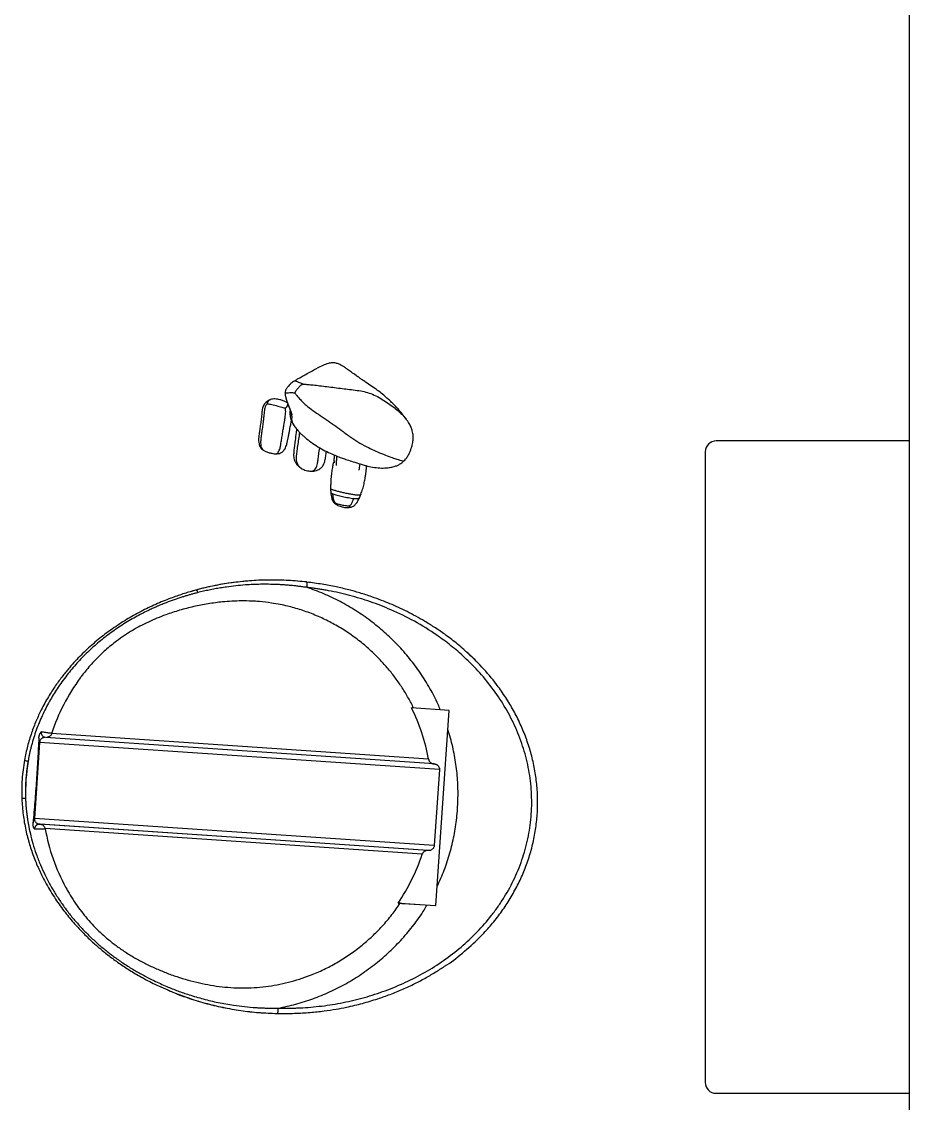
# Model space of a CAD drawing. Header units: inches. Extents: x -978 to -2, y 48 to 749.
# Drawn here: x -261.01 to -240.61, y 549.59 to 574.46 of the extents above; entities that cross this region are included whole.
import ezdxf

# ---------------------------------------------------------------- set-up
doc = ezdxf.new("R2010")
doc.units = ezdxf.units.IN
doc.header["$MEASUREMENT"] = 0

msp = doc.modelspace()

# ---------------------------------------------------------------- linework, layer by layer
at = {"color": 7, "linetype": 'Continuous', "lineweight": 25}
for p, q in [((-240.612, 579.524), (-240.619, 531.524)), ((-254.835, 566.13), (-254.845, 566.121)), ((-240.614, 564.821), (-245.052, 564.821)), ((-245.302, 564.571), (-245.304, 550.071)), ((-254.46, 561.572), (-254.464, 561.577)), ((-256.984, 561.396), (-257.138, 561.351)), ((-256.985, 561.396), (-257.016, 561.387)), ((-257.016, 561.388), (-257.016, 561.388)), ((-256.948, 561.405), (-256.985, 561.396)), ((-256.984, 561.396), (-256.985, 561.396)), ((-256.902, 561.417), (-256.961, 561.402)), ((-259.665, 559.372), (-259.681, 559.35)), ((-251.191, 558.626), (-252.055, 558.685)), ((-251.497, 554.136), (-251.191, 558.626)), ((-260.326, 558.092), (-260.326, 558.092)), ((-260.599, 557.889), (-260.718, 556.143)), ((-251.531, 557.396), (-260.466, 558.005)), ((-251.413, 557.263), (-251.532, 555.517)), ((-251.667, 555.401), (-260.602, 556.01)), ((-251.68, 555.402), (-260.588, 556.009)), ((-260.476, 555.904), (-260.475, 555.904)), ((-260.005, 554.567), (-260.001, 554.56)), ((-252.312, 554.192), (-252.361, 554.195)), ((-252.361, 554.195), (-251.497, 554.136)), ((-252.201, 554.184), (-251.511, 554.137)), ((-251.497, 554.136), (-251.511, 554.137)), ((-257.651, 552.194), (-257.594, 552.171)), ((-257.481, 552.125), (-257.442, 552.11)), ((-255.525, 551.676), (-255.47, 551.672)), ((-255.417, 551.668), (-255.135, 551.658)), ((-255.268, 551.663), (-255.14, 551.656)), ((-245.054, 549.821), (-240.616, 549.821))]:
    msp.add_line(p, q, dxfattribs=at)
at = {"color": 8, "linetype": 'Continuous', "lineweight": 25}
for p, q in [((-251.66, 557.5), (-260.325, 558.09)), ((-251.413, 557.263), (-260.599, 557.889)), ((-251.532, 555.517), (-260.718, 556.143)), ((-251.809, 555.316), (-260.474, 555.906))]:
    msp.add_line(p, q, dxfattribs=at)
at = {"color": 8, "linetype": 'Continuous', "lineweight": 25, "flags": 128}
for points in [[(-260.596, 556.009), (-260.602, 556.01), (-260.602, 556.01)], [(-260.588, 556.009), (-260.588, 556.009), (-260.582, 556.008)]]:
    msp.add_lwpolyline(points, dxfattribs=at)
at = {"color": 7, "linetype": 'Continuous', "lineweight": 25}
for centre, radius, start, end in [((-245.052, 564.571), 0.25, 89.9916, 179.9916), ((-256.044, 556.701), 4.5, 143.5893, 162.022), ((-256.034, 556.701), 4.446, 10.3532, 26.5048), ((-260.601, 555.93), 0.0793, 83.814, 86.0255), ((-256.044, 556.701), 4.5, 190.1781, 208.4269), ((-256.034, 556.701), 4.446, 325.6951, 341.8469), ((-245.054, 550.071), 0.25, 179.9916, 269.9916)]:
    msp.add_arc(centre, radius, start, end, dxfattribs=at)
for points, knots in [([(-252.174, 565.324), (-252.204, 565.363), (-252.257, 565.433), (-252.34, 565.53), (-252.411, 565.607), (-252.476, 565.675), (-252.544, 565.741), (-252.624, 565.814), (-252.72, 565.896), (-252.84, 565.988), (-252.972, 566.08), (-253.09, 566.159), (-253.181, 566.222), (-253.254, 566.273), (-253.336, 566.331), (-253.428, 566.397), (-253.513, 566.459), (-253.585, 566.509), (-253.649, 566.549), (-253.718, 566.585), (-253.793, 566.612), (-253.879, 566.619), (-253.979, 566.601), (-254.098, 566.557), (-254.18, 566.515), (-254.225, 566.492)], [0, 0, 0, 0, 0.066994, 0.121105, 0.162296, 0.199141, 0.238332, 0.277724, 0.330042, 0.384837, 0.448723, 0.510327, 0.544333, 0.573829, 0.612631, 0.66171, 0.705434, 0.736094, 0.762141, 0.790855, 0.824328, 0.855356, 0.89379, 0.942138, 1, 1, 1, 1]), ([(-254.742, 566.198), (-254.738, 566.201), (-254.729, 566.209), (-254.702, 566.226), (-254.654, 566.255), (-254.576, 566.298), (-254.477, 566.353), (-254.362, 566.417), (-254.276, 566.466), (-254.23, 566.489), (-254.226, 566.492)], [0, 0, 0, 0, 0.03372, 0.0831, 0.208714, 0.365003, 0.550434, 0.760904, 0.978748, 1, 1, 1, 1]), ([(-254.846, 566.12), (-254.858, 566.108), (-254.874, 566.091), (-254.898, 566.063), (-254.914, 566.043), (-254.928, 566.023), (-254.946, 565.993), (-254.952, 565.968), (-254.956, 565.95)], [0, 0, 0, 0, 0.29234, 0.405523, 0.50972, 0.617012, 0.734709, 1, 1, 1, 1]), ([(-254.742, 566.198), (-254.771, 566.181), (-254.809, 566.159), (-254.839, 566.126), (-254.846, 566.118)], [0, 0, 0, 0, 0.763212, 1, 1, 1, 1]), ([(-254.546, 566.127), (-254.549, 566.128), (-254.556, 566.131), (-254.574, 566.138), (-254.604, 566.15), (-254.636, 566.164), (-254.692, 566.185), (-254.723, 566.195), (-254.736, 566.198), (-254.74, 566.198), (-254.742, 566.198)], [0, 0, 0, 0, 0.25, 0.5, 1, 2, 3, 3.5, 3.75, 4, 4, 4, 4]), ([(-254.733, 565.922), (-254.732, 565.925), (-254.729, 565.935), (-254.719, 565.958), (-254.692, 566.002), (-254.641, 566.052), (-254.607, 566.095), (-254.575, 566.115), (-254.557, 566.123), (-254.549, 566.126), (-254.546, 566.127)], [0, 0, 0, 0, 0.25, 0.5, 1, 2, 3, 3.5, 3.75, 4, 4, 4, 4]), ([(-254.956, 565.951), (-254.956, 565.95), (-254.959, 565.94), (-254.958, 565.93), (-254.958, 565.921)], [0, 0, 0, 0, 0.093146, 1, 1, 1, 1]), ([(-254.958, 565.921), (-254.958, 565.921), (-254.956, 565.922), (-254.951, 565.924), (-254.932, 565.927), (-254.885, 565.929), (-254.824, 565.934), (-254.775, 565.929), (-254.748, 565.925), (-254.736, 565.923), (-254.733, 565.922)], [0, 0, 0, 0, 0.25, 0.5, 1, 2, 3, 3.5, 3.75, 4, 4, 4, 4]), ([(-254.958, 565.921), (-254.958, 565.912), (-254.958, 565.894), (-254.954, 565.865), (-254.948, 565.836), (-254.939, 565.796), (-254.929, 565.766), (-254.922, 565.745)], [0, 0, 0, 0, 0.1580522, 0.3308011, 0.4929784, 0.6555508, 1, 1, 1, 1]), ([(-254.95, 565.845), (-254.94, 565.807), (-254.92, 565.732), (-254.879, 565.628), (-254.843, 565.54), (-254.817, 565.474), (-254.805, 565.436), (-254.803, 565.418), (-254.805, 565.421), (-254.805, 565.421)], [0, 0, 0, 0, 0.218843, 0.429821, 0.605305, 0.742511, 0.858846, 0.969163, 1, 1, 1, 1]), ([(-255.294, 565.77), (-255.312, 565.762), (-255.347, 565.746), (-255.389, 565.715), (-255.419, 565.686), (-255.444, 565.654), (-255.464, 565.616), (-255.48, 565.568), (-255.49, 565.503), (-255.497, 565.412), (-255.51, 565.3), (-255.528, 565.174), (-255.545, 565.056), (-255.559, 564.957), (-255.567, 564.882), (-255.568, 564.818), (-255.557, 564.749), (-255.535, 564.686), (-255.499, 564.634), (-255.471, 564.614), (-255.457, 564.603)], [0, 0, 0, 0, 0.04453, 0.083399, 0.11486, 0.139022, 0.172103, 0.213862, 0.263915, 0.333618, 0.435742, 0.535395, 0.634396, 0.715138, 0.770981, 0.813687, 0.861999, 0.924826, 0.960941, 1, 1, 1, 1]), ([(-255.368, 565.674), (-255.373, 565.669), (-255.385, 565.658), (-255.408, 565.627), (-255.425, 565.578), (-255.436, 565.516), (-255.443, 565.45), (-255.451, 565.373), (-255.461, 565.275), (-255.477, 565.158), (-255.494, 565.037), (-255.508, 564.935), (-255.517, 564.861), (-255.521, 564.812), (-255.521, 564.769), (-255.518, 564.723), (-255.509, 564.67), (-255.488, 564.629), (-255.468, 564.609), (-255.459, 564.604), (-255.458, 564.604)], [0, 0, 0, 0, 0.016725, 0.040272, 0.09669, 0.14986, 0.205147, 0.271061, 0.357378, 0.466955, 0.582663, 0.683796, 0.741841, 0.78491, 0.819327, 0.868144, 0.920993, 0.972786, 0.998299, 1, 1, 1, 1]), ([(-255.368, 565.674), (-255.366, 565.674), (-255.358, 565.673), (-255.334, 565.67), (-255.277, 565.66), (-255.162, 565.631), (-255.05, 565.604), (-254.991, 565.585), (-254.966, 565.576), (-254.957, 565.572), (-254.955, 565.571)], [0, 0, 0, 0, 0.25, 0.5, 1, 2, 3, 3.5, 3.75, 4, 4, 4, 4]), ([(-254.891, 565.679), (-254.904, 565.689), (-254.936, 565.716), (-255.001, 565.746), (-255.088, 565.772), (-255.172, 565.786), (-255.245, 565.784), (-255.278, 565.775), (-255.294, 565.77)], [0, 0, 0, 0, 0.111344, 0.291955, 0.488014, 0.750191, 0.875839, 1, 1, 1, 1]), ([(-254.915, 565.724), (-254.914, 565.721), (-254.896, 565.663), (-254.857, 565.575), (-254.818, 565.464), (-254.804, 565.382), (-254.81, 565.316), (-254.804, 565.259), (-254.783, 565.221), (-254.772, 565.203)], [0, 0, 0, 0, 0.015384, 0.272137, 0.417844, 0.563954, 0.709572, 0.855498, 1, 1, 1, 1]), ([(-254.845, 565.538), (-254.845, 565.538), (-254.848, 565.517), (-254.849, 565.474), (-254.847, 565.41), (-254.834, 565.343), (-254.813, 565.281), (-254.791, 565.232), (-254.774, 565.207), (-254.772, 565.203)], [0, 0, 0, 0, 0.00045, 0.192967, 0.434035, 0.581837, 0.755816, 0.96635, 1, 1, 1, 1]), ([(-252.226, 564.361), (-252.205, 564.385), (-252.163, 564.431), (-252.105, 564.528), (-252.063, 564.627), (-252.037, 564.72), (-252.025, 564.783), (-252.016, 564.846), (-252.014, 564.9), (-252.016, 564.952), (-252.022, 564.999), (-252.036, 565.059), (-252.063, 565.134), (-252.108, 565.226), (-252.152, 565.29), (-252.176, 565.326)], [0, 0, 0, 0, 0.088297, 0.170728, 0.310419, 0.381554, 0.437475, 0.487899, 0.555535, 0.587282, 0.630869, 0.692184, 0.772977, 0.875004, 1, 1, 1, 1]), ([(-255.177, 564.523), (-255.155, 564.524), (-255.115, 564.524), (-255.064, 564.54), (-255.025, 564.562), (-254.99, 564.595), (-254.961, 564.638), (-254.929, 564.704), (-254.905, 564.798), (-254.885, 564.902), (-254.867, 564.998), (-254.853, 565.073), (-254.838, 565.153), (-254.824, 565.224), (-254.816, 565.271), (-254.813, 565.286)], [0, 0, 0, 0, 0.067074, 0.122955, 0.168249, 0.205838, 0.272231, 0.327454, 0.43805, 0.589226, 0.676728, 0.761911, 0.842416, 0.949234, 1, 1, 1, 1]), ([(-254.779, 565.216), (-254.76, 565.185), (-254.721, 565.122), (-254.653, 565.045), (-254.589, 564.98), (-254.507, 564.905), (-254.394, 564.814), (-254.245, 564.71), (-254.085, 564.616), (-253.93, 564.539), (-253.789, 564.479), (-253.669, 564.433), (-253.554, 564.393), (-253.423, 564.351), (-253.269, 564.302), (-253.11, 564.254), (-252.945, 564.216), (-252.785, 564.196), (-252.658, 564.197), (-252.558, 564.207), (-252.49, 564.219), (-252.423, 564.239), (-252.359, 564.264), (-252.29, 564.303), (-252.248, 564.341), (-252.226, 564.361)], [0, 0, 0, 0, 0.037509, 0.077015, 0.107201, 0.135181, 0.196398, 0.260993, 0.325161, 0.385664, 0.438177, 0.480677, 0.519064, 0.56725, 0.62647, 0.689235, 0.74252, 0.799405, 0.849484, 0.871716, 0.900568, 0.920439, 0.943499, 0.96979, 1, 1, 1, 1]), ([(-254.694, 565.095), (-254.697, 565.068), (-254.71, 564.979), (-254.726, 564.847), (-254.745, 564.706), (-254.757, 564.6), (-254.763, 564.515), (-254.762, 564.45), (-254.751, 564.393), (-254.723, 564.329), (-254.679, 564.269), (-254.626, 564.215), (-254.592, 564.192), (-254.574, 564.18)], [0, 0, 0, 0, 0.08311, 0.27544, 0.40608, 0.518949, 0.602512, 0.664069, 0.714245, 0.77381, 0.873538, 0.93578, 1, 1, 1, 1]), ([(-255.458, 564.604), (-255.439, 564.594), (-255.399, 564.573), (-255.324, 564.549), (-255.247, 564.53), (-255.199, 564.526), (-255.176, 564.523)], [0, 0, 0, 0, 0.245168, 0.512429, 0.772672, 1, 1, 1, 1]), ([(-254.366, 564.125), (-254.343, 564.125), (-254.3, 564.124), (-254.238, 564.141), (-254.186, 564.164), (-254.136, 564.197), (-254.092, 564.237), (-254.059, 564.297), (-254.04, 564.374), (-254.025, 564.471), (-254.013, 564.542), (-254.007, 564.579)], [0, 0, 0, 0, 0.102829, 0.200298, 0.286666, 0.358908, 0.470915, 0.550456, 0.663888, 0.826427, 1, 1, 1, 1]), ([(-253.834, 564.353), (-253.841, 564.335), (-253.859, 564.29), (-253.875, 564.2), (-253.892, 564.084), (-253.904, 563.957), (-253.912, 563.836), (-253.912, 563.761), (-253.912, 563.727)], [0, 0, 0, 0, 0.088908, 0.229297, 0.425251, 0.648947, 0.838937, 1, 1, 1, 1]), ([(-253.828, 564.497), (-253.829, 564.48), (-253.832, 564.435), (-253.838, 564.374), (-253.831, 564.331), (-253.829, 564.32)], [0, 0, 0, 0, 0.301592, 0.81388, 1, 1, 1, 1]), ([(-254.574, 564.18), (-254.56, 564.173), (-254.529, 564.159), (-254.473, 564.143), (-254.417, 564.13), (-254.382, 564.126), (-254.366, 564.125)], [0, 0, 0, 0, 0.244104, 0.505943, 0.773951, 1, 1, 1, 1]), ([(-253.218, 563.596), (-253.204, 563.634), (-253.174, 563.712), (-253.144, 563.831), (-253.123, 563.937), (-253.109, 564.027), (-253.098, 564.111), (-253.089, 564.186), (-253.091, 564.236), (-253.092, 564.251)], [0, 0, 0, 0, 0.181353, 0.370376, 0.54679, 0.664895, 0.779597, 0.929884, 1, 1, 1, 1]), ([(-253.912, 563.728), (-253.912, 563.713), (-253.912, 563.681), (-253.91, 563.65), (-253.909, 563.635)], [0, 0, 0, 0, 0.4954957, 1, 1, 1, 1]), ([(-253.219, 563.597), (-253.219, 563.595), (-253.221, 563.588), (-253.232, 563.579), (-253.253, 563.572), (-253.282, 563.571), (-253.318, 563.573), (-253.371, 563.58), (-253.445, 563.592), (-253.534, 563.61), (-253.622, 563.629), (-253.708, 563.65), (-253.79, 563.671), (-253.852, 563.69), (-253.888, 563.704), (-253.905, 563.714), (-253.913, 563.722), (-253.911, 563.727), (-253.911, 563.728)], [0, 0, 0, 0, 0.015619, 0.064207, 0.1128, 0.161397, 0.21, 0.258609, 0.355645, 0.452902, 0.550216, 0.647528, 0.744773, 0.841744, 0.890337, 0.938924, 0.98751, 1, 1, 1, 1]), ([(-253.909, 563.635), (-253.905, 563.589), (-253.898, 563.521), (-253.866, 563.436), (-253.837, 563.402), (-253.822, 563.386)], [0, 0, 0, 0, 0.520891, 0.765015, 1, 1, 1, 1]), ([(-253.807, 563.395), (-253.808, 563.397), (-253.812, 563.402), (-253.821, 563.417), (-253.836, 563.452), (-253.853, 563.516), (-253.858, 563.575), (-253.859, 563.605)], [0, 0, 0, 0, 0.25, 0.5, 1, 2, 3, 3, 3, 3]), ([(-253.254, 563.504), (-253.248, 563.52), (-253.235, 563.55), (-253.224, 563.581), (-253.218, 563.597)], [0, 0, 0, 0, 0.5029617, 1, 1, 1, 1]), ([(-253.822, 563.386), (-253.797, 563.368), (-253.743, 563.329), (-253.644, 563.303), (-253.54, 563.282), (-253.472, 563.294), (-253.439, 563.299)], [0, 0, 0, 0, 0.226843, 0.485346, 0.75302, 1, 1, 1, 1]), ([(-253.484, 563.319), (-253.487, 563.319), (-253.496, 563.319), (-253.52, 563.32), (-253.571, 563.325), (-253.658, 563.342), (-253.737, 563.364), (-253.78, 563.381), (-253.799, 563.39), (-253.805, 563.394), (-253.807, 563.395)], [0, 0, 0, 0, 0.25, 0.5, 1, 2, 3, 3.5, 3.75, 4, 4, 4, 4]), ([(-253.384, 563.495), (-253.393, 563.467), (-253.413, 563.414), (-253.444, 563.36), (-253.467, 563.334), (-253.478, 563.324), (-253.483, 563.32), (-253.484, 563.319)], [0, 0, 0, 0, 1, 2, 2.5, 2.75, 3, 3, 3, 3]), ([(-253.439, 563.299), (-253.421, 563.306), (-253.383, 563.321), (-253.334, 563.365), (-253.289, 563.427), (-253.267, 563.476), (-253.255, 563.503)], [0, 0, 0, 0, 0.2008, 0.426712, 0.688871, 1, 1, 1, 1]), ([(-254.464, 561.577), (-254.824, 561.618), (-255.425, 561.64), (-256.264, 561.56), (-256.746, 561.46), (-256.984, 561.396)], [0, 0, 0, 0, 2.767659, 4.612765, 6.45787, 6.45787, 6.45787, 6.45787]), ([(-254.464, 561.577), (-254.603, 561.59), (-254.883, 561.617), (-255.304, 561.626), (-255.725, 561.611), (-256.146, 561.567), (-256.447, 561.524), (-256.606, 561.486), (-256.625, 561.481)], [0, 0, 0, 0, 0.194467, 0.388862, 0.583258, 0.777824, 0.972699, 1, 1, 1, 1]), ([(-250.752, 559.937), (-250.843, 560.017), (-251.016, 560.171), (-251.28, 560.369), (-251.522, 560.535), (-251.744, 560.672), (-251.952, 560.791), (-252.154, 560.896), (-252.352, 560.991), (-252.547, 561.077), (-252.75, 561.159), (-252.981, 561.243), (-253.234, 561.325), (-253.507, 561.401), (-253.794, 561.468), (-254.115, 561.53), (-254.341, 561.559), (-254.459, 561.574)], [0, 0, 0, 0, 0.08823, 0.167739, 0.238555, 0.300721, 0.357214, 0.412239, 0.465823, 0.516944, 0.566989, 0.625206, 0.695967, 0.760359, 0.832489, 0.912367, 1, 1, 1, 1]), ([(-257.043, 561.381), (-257.131, 561.355), (-257.315, 561.301), (-257.613, 561.196), (-257.937, 561.064), (-258.276, 560.9), (-258.606, 560.715), (-258.92, 560.51), (-259.171, 560.322), (-259.365, 560.16), (-259.509, 560.031), (-259.646, 559.899), (-259.781, 559.759), (-259.924, 559.6), (-260.077, 559.412), (-260.24, 559.19), (-260.407, 558.931), (-260.556, 558.659), (-260.684, 558.381), (-260.79, 558.104), (-260.884, 557.802), (-260.927, 557.589), (-260.949, 557.48)], [0, 0, 0, 0, 0.045827, 0.095981, 0.159111, 0.224547, 0.292371, 0.359749, 0.424411, 0.459203, 0.49318, 0.526338, 0.55896, 0.595402, 0.637161, 0.684241, 0.736659, 0.794431, 0.841281, 0.891162, 0.944072, 1, 1, 1, 1]), ([(-256.963, 561.332), (-256.975, 561.329), (-256.999, 561.323), (-257.034, 561.314), (-257.07, 561.304), (-257.106, 561.294), (-257.143, 561.284), (-257.18, 561.273), (-257.217, 561.262), (-257.256, 561.251), (-257.294, 561.239), (-257.379, 561.212), (-257.513, 561.167), (-257.664, 561.112), (-257.79, 561.061), (-257.89, 561.02), (-257.987, 560.976), (-258.146, 560.903), (-258.375, 560.787), (-258.667, 560.615), (-258.958, 560.418), (-259.235, 560.202), (-259.497, 559.967), (-259.744, 559.713), (-259.98, 559.433), (-260.191, 559.14), (-260.382, 558.828), (-260.543, 558.51), (-260.659, 558.228), (-260.736, 557.998), (-260.777, 557.856), (-260.805, 557.748), (-260.822, 557.675), (-260.838, 557.603), (-260.852, 557.532), (-260.861, 557.484), (-260.865, 557.46)], [0, 0, 0, 0, 0.006027, 0.012142, 0.018344, 0.024637, 0.03102, 0.037495, 0.044064, 0.050728, 0.057489, 0.06435, 0.095705, 0.128667, 0.146248, 0.165242, 0.184055, 0.201635, 0.255954, 0.318916, 0.381436, 0.443667, 0.505736, 0.567671, 0.629526, 0.695804, 0.753046, 0.816134, 0.876475, 0.907047, 0.938229, 0.950864, 0.963358, 0.975712, 0.987926, 1, 1, 1, 1]), ([(-256.963, 561.332), (-256.97, 561.354), (-256.98, 561.386), (-256.984, 561.397), (-256.984, 561.396)], [0, 0, 0, 0, 0.571429, 1, 1, 1, 1]), ([(-254.454, 561.451), (-254.47, 561.454), (-254.502, 561.458), (-254.549, 561.465), (-254.597, 561.471), (-254.644, 561.477), (-254.691, 561.483), (-254.738, 561.488), (-254.785, 561.493), (-254.832, 561.497), (-254.879, 561.501), (-254.926, 561.505), (-254.972, 561.509), (-255.019, 561.512), (-255.066, 561.515), (-255.112, 561.517), (-255.204, 561.521), (-255.34, 561.525), (-255.52, 561.524), (-255.697, 561.519), (-255.887, 561.508), (-256.089, 561.49), (-256.256, 561.469), (-256.373, 561.452), (-256.44, 561.441), (-256.506, 561.43), (-256.573, 561.418), (-256.639, 561.405), (-256.704, 561.392), (-256.77, 561.378), (-256.835, 561.363), (-256.899, 561.348), (-256.942, 561.337), (-256.963, 561.332)], [0, 0, 0, 0, 0.018974, 0.037914, 0.05682, 0.075693, 0.094532, 0.113337, 0.132108, 0.150845, 0.169547, 0.188214, 0.206846, 0.225442, 0.244001, 0.262524, 0.281009, 0.353691, 0.425314, 0.495862, 0.565298, 0.652185, 0.737862, 0.764585, 0.791191, 0.81768, 0.844053, 0.870313, 0.896461, 0.922499, 0.948431, 0.974259, 1, 1, 1, 1]), ([(-256.686, 561.468), (-256.724, 561.461), (-256.796, 561.446), (-256.867, 561.427), (-256.902, 561.417)], [0, 0, 0, 0, 0.5181277, 1, 1, 1, 1]), ([(-255.114, 551.779), (-255.097, 551.779), (-255.064, 551.778), (-255.014, 551.778), (-254.964, 551.778), (-254.915, 551.778), (-254.865, 551.778), (-254.815, 551.779), (-254.765, 551.78), (-254.715, 551.782), (-254.665, 551.784), (-254.549, 551.789), (-254.367, 551.801), (-254.118, 551.827), (-253.871, 551.862), (-253.624, 551.907), (-253.379, 551.961), (-253.055, 552.045), (-252.655, 552.174), (-252.189, 552.367), (-251.739, 552.599), (-251.311, 552.87), (-250.909, 553.179), (-250.539, 553.525), (-250.261, 553.844), (-250.06, 554.116), (-249.875, 554.398), (-249.713, 554.697), (-249.579, 555.007), (-249.464, 555.326), (-249.378, 555.654), (-249.323, 555.988), (-249.298, 556.241), (-249.288, 556.495), (-249.297, 556.834), (-249.338, 557.171), (-249.409, 557.502), (-249.5, 557.828), (-249.649, 558.224), (-249.881, 558.676), (-250.159, 559.1), (-250.479, 559.494), (-250.811, 559.831), (-251.144, 560.116), (-251.523, 560.398), (-251.982, 560.681), (-252.42, 560.896), (-252.76, 561.036), (-252.996, 561.123), (-253.234, 561.2), (-253.475, 561.269), (-253.717, 561.328), (-253.913, 561.369), (-254.06, 561.395), (-254.158, 561.411), (-254.257, 561.426), (-254.356, 561.44), (-254.421, 561.447), (-254.454, 561.451)], [0, 0, 0, 0, 0.003122, 0.006246, 0.009371, 0.012497, 0.015624, 0.01875, 0.021876, 0.025001, 0.028125, 0.031247, 0.046839, 0.062454, 0.078036, 0.093649, 0.10923, 0.12484, 0.155955, 0.187205, 0.218342, 0.249607, 0.280806, 0.312086, 0.343353, 0.358995, 0.374657, 0.405969, 0.421652, 0.437307, 0.468651, 0.484323, 0.500015, 0.515708, 0.531373, 0.562711, 0.578378, 0.594061, 0.625375, 0.656652, 0.687924, 0.719213, 0.750406, 0.775403, 0.800335, 0.837858, 0.875162, 0.890767, 0.906346, 0.921955, 0.937538, 0.953157, 0.968749, 0.974998, 0.98125, 0.987504, 0.993755, 1, 1, 1, 1]), ([(-251.268, 552.759), (-251.26, 552.764), (-251.106, 552.86), (-250.828, 553.086), (-250.487, 553.398), (-250.214, 553.698), (-249.999, 553.972), (-249.805, 554.26), (-249.632, 554.563), (-249.484, 554.878), (-249.361, 555.205), (-249.265, 555.541), (-249.198, 555.884), (-249.159, 556.232), (-249.15, 556.581), (-249.17, 556.93), (-249.22, 557.276), (-249.297, 557.617), (-249.402, 557.949), (-249.531, 558.273), (-249.685, 558.585), (-249.861, 558.885), (-250.09, 559.219), (-250.382, 559.579), (-250.631, 559.82), (-250.756, 559.941)], [0, 0, 0, 0, 0.003368, 0.065378, 0.127472, 0.168915, 0.21039, 0.251915, 0.293478, 0.335063, 0.376682, 0.418338, 0.46001, 0.501689, 0.543363, 0.585022, 0.626671, 0.668304, 0.709911, 0.751467, 0.792965, 0.834435, 0.875889, 0.937997, 1, 1, 1, 1]), ([(-250.444, 559.627), (-250.461, 559.645), (-250.523, 559.714), (-250.626, 559.818), (-250.713, 559.9), (-250.752, 559.937)], [0, 0, 0, 0, 0.170103, 0.632971, 1, 1, 1, 1]), ([(-260.617, 557.997), (-260.616, 558), (-260.616, 558.007), (-260.615, 558.016), (-260.614, 558.025), (-260.612, 558.034), (-260.61, 558.042), (-260.608, 558.051), (-260.605, 558.06), (-260.601, 558.07), (-260.596, 558.082), (-260.59, 558.095), (-260.583, 558.107), (-260.575, 558.118), (-260.57, 558.125), (-260.567, 558.129)], [0, 0, 0, 0, 0.063486, 0.126484, 0.189101, 0.251446, 0.31363, 0.375764, 0.437958, 0.500324, 0.602562, 0.703103, 0.802481, 0.901257, 1, 1, 1, 1]), ([(-260.326, 558.092), (-260.326, 558.088), (-260.33, 558.073), (-260.344, 558.052), (-260.364, 558.031), (-260.385, 558.018), (-260.404, 558.01), (-260.42, 558.006), (-260.428, 558.005), (-260.431, 558.004)], [0, 0, 0, 0, 0.084402, 0.304043, 0.495434, 0.663135, 0.807402, 0.925577, 1, 1, 1, 1]), ([(-260.616, 557.997), (-260.626, 557.834), (-260.634, 557.671), (-260.648, 557.426), (-260.653, 557.344), (-260.663, 557.181), (-260.668, 557.099), (-260.679, 556.936), (-260.685, 556.854), (-260.697, 556.69), (-260.704, 556.608), (-260.723, 556.363), (-260.737, 556.2), (-260.75, 556.037)], [0, 0, 0, 0, 0.25, 0.25, 0.375, 0.375, 0.5, 0.5, 0.625, 0.625, 0.75, 0.75, 1, 1, 1, 1]), ([(-260.478, 558.005), (-260.48, 558.005), (-260.483, 558.005), (-260.497, 558.004), (-260.521, 557.998), (-260.55, 557.982), (-260.576, 557.956), (-260.594, 557.924), (-260.597, 557.901), (-260.598, 557.89)], [0, 0, 0, 0, 0.049674, 0.107465, 0.252929, 0.426198, 0.633134, 0.818875, 1, 1, 1, 1]), ([(-260.949, 557.48), (-260.971, 557.333), (-261.015, 557.04), (-261.011, 556.743), (-261.009, 556.595)], [0, 0, 0, 0, 0.500005, 1, 1, 1, 1]), ([(-260.865, 557.46), (-260.867, 557.448), (-260.872, 557.422), (-260.878, 557.383), (-260.884, 557.344), (-260.889, 557.306), (-260.894, 557.267), (-260.899, 557.228), (-260.903, 557.189), (-260.907, 557.15), (-260.911, 557.111), (-260.914, 557.072), (-260.918, 557.022), (-260.921, 556.961), (-260.924, 556.89), (-260.926, 556.818), (-260.927, 556.746), (-260.926, 556.674), (-260.924, 556.626), (-260.923, 556.602)], [0, 0, 0, 0, 0.045499, 0.090975, 0.136433, 0.181878, 0.227313, 0.272745, 0.318177, 0.363615, 0.409063, 0.454525, 0.500008, 0.583374, 0.666687, 0.749977, 0.833273, 0.916604, 1, 1, 1, 1]), ([(-251.66, 557.5), (-251.658, 557.486), (-251.653, 557.473), (-251.639, 557.449), (-251.631, 557.438), (-251.61, 557.419), (-251.598, 557.412), (-251.572, 557.401), (-251.558, 557.398), (-251.544, 557.397)], [0, 0, 0, 0, 0.25, 0.25, 0.5, 0.5, 0.75, 0.75, 1, 1, 1, 1]), ([(-251.531, 557.396), (-251.522, 557.396), (-251.514, 557.394), (-251.498, 557.39), (-251.491, 557.387), (-251.476, 557.38), (-251.469, 557.376), (-251.456, 557.366), (-251.45, 557.36), (-251.439, 557.348), (-251.434, 557.341), (-251.425, 557.327), (-251.422, 557.319), (-251.414, 557.296), (-251.412, 557.28), (-251.413, 557.263)], [0, 0, 0, 0, 0.125, 0.125, 0.25, 0.25, 0.375, 0.375, 0.5, 0.5, 0.625, 0.625, 0.75, 0.75, 1, 1, 1, 1]), ([(-260.923, 556.602), (-260.958, 556.601), (-261.01, 556.597), (-261.012, 556.594), (-261.004, 556.594)], [0, 0, 0, 0, 0.571429, 1, 1, 1, 1]), ([(-261.009, 556.595), (-261.001, 556.471), (-260.985, 556.229), (-260.922, 555.877), (-260.837, 555.546), (-260.731, 555.237), (-260.61, 554.951), (-260.457, 554.646), (-260.271, 554.333), (-260.051, 554.023), (-259.832, 553.754), (-259.618, 553.522), (-259.413, 553.323), (-259.211, 553.145), (-259.003, 552.978), (-258.777, 552.812), (-258.529, 552.65), (-258.348, 552.538), (-258.246, 552.485), (-258.239, 552.481)], [0, 0, 0, 0, 0.069492, 0.136379, 0.200651, 0.262299, 0.321331, 0.377761, 0.457516, 0.53142, 0.599549, 0.661921, 0.718507, 0.770019, 0.822565, 0.877559, 0.935032, 0.99502, 1, 1, 1, 1]), ([(-260.923, 556.602), (-260.923, 556.589), (-260.922, 556.562), (-260.92, 556.522), (-260.917, 556.482), (-260.915, 556.442), (-260.911, 556.402), (-260.908, 556.362), (-260.904, 556.322), (-260.9, 556.282), (-260.895, 556.243), (-260.89, 556.203), (-260.884, 556.163), (-260.879, 556.123), (-260.872, 556.083), (-260.866, 556.044), (-260.848, 555.944), (-260.815, 555.784), (-260.755, 555.556), (-260.679, 555.319), (-260.586, 555.08), (-260.479, 554.842), (-260.36, 554.613), (-260.249, 554.425), (-260.157, 554.283), (-260.087, 554.179), (-260.012, 554.076), (-259.911, 553.941), (-259.775, 553.776), (-259.607, 553.59), (-259.427, 553.409), (-259.242, 553.241), (-259.049, 553.081), (-258.848, 552.929), (-258.632, 552.78), (-258.405, 552.64), (-258.186, 552.518), (-257.994, 552.42), (-257.828, 552.343), (-257.644, 552.262), (-257.424, 552.175), (-257.144, 552.078), (-256.835, 551.986), (-256.493, 551.906), (-256.176, 551.85), (-255.886, 551.813), (-255.687, 551.796), (-255.543, 551.787), (-255.458, 551.784), (-255.372, 551.781), (-255.286, 551.779), (-255.2, 551.779), (-255.143, 551.779), (-255.114, 551.779)], [0, 0, 0, 0, 0.004694, 0.009389, 0.014086, 0.018784, 0.023485, 0.028186, 0.03289, 0.037595, 0.042303, 0.047012, 0.051722, 0.056435, 0.061149, 0.065864, 0.070582, 0.096946, 0.123492, 0.153574, 0.185208, 0.214711, 0.246968, 0.277879, 0.293367, 0.308818, 0.3236, 0.339799, 0.370837, 0.402357, 0.433104, 0.465578, 0.495696, 0.526327, 0.558842, 0.592, 0.622744, 0.648478, 0.668286, 0.687099, 0.719141, 0.751047, 0.791583, 0.83348, 0.876696, 0.907217, 0.938592, 0.948754, 0.958946, 0.969167, 0.979416, 0.989694, 1, 1, 1, 1]), ([(-260.717, 556.144), (-260.718, 556.143), (-260.721, 556.129), (-260.716, 556.104), (-260.703, 556.073), (-260.686, 556.049), (-260.667, 556.033), (-260.649, 556.022), (-260.633, 556.016), (-260.622, 556.013), (-260.615, 556.011), (-260.611, 556.011), (-260.608, 556.01), (-260.605, 556.01), (-260.602, 556.01), (-260.599, 556.009), (-260.597, 556.009)], [0, 0, 0, 0, 0.007666, 0.104691, 0.186103, 0.256998, 0.319135, 0.372642, 0.41659, 0.448651, 0.468915, 0.490688, 0.525832, 0.600502, 0.737534, 1, 1, 1, 1]), ([(-260.719, 555.9), (-260.72, 555.902), (-260.723, 555.906), (-260.727, 555.913), (-260.73, 555.921), (-260.734, 555.928), (-260.737, 555.936), (-260.739, 555.943), (-260.742, 555.951), (-260.744, 555.959), (-260.747, 555.971), (-260.749, 555.985), (-260.751, 556.002), (-260.751, 556.019), (-260.751, 556.031), (-260.75, 556.037)], [0, 0, 0, 0, 0.0572122, 0.1143361, 0.1714827, 0.2287622, 0.2862844, 0.344157, 0.4024859, 0.4613743, 0.5209222, 0.6402044, 0.7592945, 0.8789699, 1, 1, 1, 1]), ([(-260.593, 556.009), (-260.593, 556.009), (-260.595, 556.009), (-260.597, 556.009), (-260.6, 556.009), (-260.603, 556.009), (-260.606, 556.009), (-260.61, 556.009), (-260.614, 556.008), (-260.622, 556.008), (-260.636, 556.005), (-260.653, 555.999), (-260.666, 555.991), (-260.676, 555.983), (-260.686, 555.974), (-260.694, 555.964), (-260.699, 555.956), (-260.703, 555.949), (-260.707, 555.941), (-260.71, 555.934), (-260.713, 555.926), (-260.716, 555.917), (-260.717, 555.909), (-260.718, 555.903), (-260.719, 555.9)], [0, 0, 0, 0, 0.039462, 0.078693, 0.117721, 0.156573, 0.195277, 0.233863, 0.272367, 0.310823, 0.45301, 0.584619, 0.648095, 0.707641, 0.763291, 0.815159, 0.842137, 0.867773, 0.892146, 0.915363, 0.937563, 0.958922, 0.979652, 1, 1, 1, 1]), ([(-260.597, 556.009), (-260.597, 556.009), (-260.596, 556.009), (-260.596, 556.009), (-260.596, 556.009)], [0, 0, 0, 0, 0.647579, 1, 1, 1, 1]), ([(-260.583, 556.008), (-260.583, 556.008), (-260.584, 556.008), (-260.583, 556.008), (-260.58, 556.008), (-260.576, 556.007), (-260.569, 556.006), (-260.555, 556.002), (-260.533, 555.993), (-260.507, 555.974), (-260.486, 555.944), (-260.475, 555.92), (-260.474, 555.907), (-260.474, 555.905)], [0, 0, 0, 0, 0.057268, 0.212739, 0.31159, 0.36355, 0.402134, 0.449673, 0.552645, 0.686289, 0.842385, 0.983989, 1, 1, 1, 1]), ([(-251.68, 555.402), (-251.694, 555.403), (-251.708, 555.402), (-251.735, 555.394), (-251.748, 555.389), (-251.765, 555.377), (-251.771, 555.373), (-251.781, 555.363), (-251.786, 555.358), (-251.794, 555.347), (-251.798, 555.341), (-251.804, 555.329), (-251.807, 555.323), (-251.809, 555.316)], [0, 0, 0, 0, 0.25, 0.25, 0.5, 0.5, 0.625, 0.625, 0.75, 0.75, 0.875, 0.875, 1, 1, 1, 1]), ([(-251.532, 555.517), (-251.532, 555.509), (-251.534, 555.501), (-251.538, 555.485), (-251.541, 555.477), (-251.549, 555.462), (-251.553, 555.455), (-251.563, 555.443), (-251.569, 555.436), (-251.581, 555.426), (-251.588, 555.421), (-251.602, 555.413), (-251.61, 555.41), (-251.626, 555.405), (-251.634, 555.403), (-251.65, 555.401), (-251.658, 555.4), (-251.667, 555.401)], [0, 0, 0, 0, 0.125, 0.125, 0.25, 0.25, 0.375, 0.375, 0.5, 0.5, 0.625, 0.625, 0.75, 0.75, 0.875, 0.875, 1, 1, 1, 1]), ([(-252.312, 554.192), (-252.311, 554.192), (-252.307, 554.191), (-252.297, 554.191), (-252.289, 554.19), (-252.275, 554.189), (-252.27, 554.189), (-252.258, 554.188), (-252.252, 554.188), (-252.232, 554.186), (-252.217, 554.185), (-252.201, 554.184)], [0, 0, 0, 0, 0.25, 0.25, 0.5, 0.5, 0.625, 0.625, 0.75, 0.75, 1, 1, 1, 1]), ([(-255.135, 551.658), (-255.003, 551.657), (-254.752, 551.656), (-254.395, 551.678), (-254.077, 551.711), (-253.8, 551.753), (-253.564, 551.798), (-253.362, 551.843), (-253.181, 551.889), (-253.005, 551.939), (-252.791, 552.006), (-252.538, 552.095), (-252.255, 552.211), (-251.979, 552.34), (-251.722, 552.476), (-251.485, 552.616), (-251.338, 552.712), (-251.267, 552.758)], [0, 0, 0, 0, 0.097932, 0.186149, 0.264677, 0.333532, 0.392705, 0.441382, 0.484814, 0.529644, 0.575967, 0.648999, 0.725253, 0.799872, 0.870825, 0.937965, 1, 1, 1, 1]), ([(-258.236, 552.481), (-258.219, 552.471), (-258.102, 552.403), (-257.906, 552.306), (-257.725, 552.228), (-257.652, 552.197)], [0, 0, 0, 0, 0.090116, 0.639158, 1, 1, 1, 1]), ([(-257.656, 552.196), (-257.656, 552.196), (-257.656, 552.196), (-257.656, 552.196), (-257.656, 552.196)], [0, 0, 0, 0, 0.5, 1, 1, 1, 1]), ([(-257.655, 552.198), (-257.617, 552.181), (-257.471, 552.114), (-257.186, 552.011), (-256.802, 551.891), (-256.391, 551.793), (-255.977, 551.722), (-255.649, 551.681), (-255.458, 551.673), (-255.407, 551.67)], [0, 0, 0, 0, 0.052828, 0.205115, 0.387593, 0.569855, 0.75197, 0.93404, 1, 1, 1, 1]), ([(-255.14, 551.656), (-255.135, 551.656), (-255.122, 551.678), (-255.115, 551.742), (-255.114, 551.779)], [0, 0, 0, 0, 0.428571, 1, 1, 1, 1])]:
    msp.add_open_spline(points, degree=3, knots=knots, dxfattribs=at)
at = {"color": 8, "linetype": 'Continuous', "lineweight": 25}
for points, knots in [([(-254.546, 566.127), (-254.539, 566.126), (-254.502, 566.125), (-254.424, 566.118), (-254.303, 566.106), (-254.156, 566.089), (-253.991, 566.069), (-253.819, 566.047), (-253.648, 566.026), (-253.476, 566.004), (-253.307, 565.985), (-253.14, 565.957), (-252.983, 565.91), (-252.833, 565.838), (-252.686, 565.751), (-252.549, 565.657), (-252.425, 565.564), (-252.318, 565.475), (-252.24, 565.399), (-252.193, 565.351), (-252.178, 565.328), (-252.175, 565.323)], [0, 0, 0, 0, 0.007287, 0.035136, 0.075367, 0.12588, 0.184159, 0.246808, 0.309727, 0.368698, 0.432555, 0.489861, 0.547201, 0.610309, 0.677877, 0.74632, 0.812608, 0.876795, 0.940029, 0.987525, 1, 1, 1, 1]), ([(-254.733, 565.922), (-254.729, 565.917), (-254.719, 565.902), (-254.69, 565.865), (-254.64, 565.804), (-254.564, 565.722), (-254.456, 565.621), (-254.315, 565.515), (-254.147, 565.403), (-253.972, 565.286), (-253.797, 565.161), (-253.614, 565.025), (-253.428, 564.889), (-253.24, 564.767), (-253.059, 564.671), (-252.873, 564.585), (-252.696, 564.51), (-252.538, 564.45), (-252.411, 564.406), (-252.317, 564.378), (-252.247, 564.36), (-252.234, 564.361), (-252.228, 564.361)], [0, 0, 0, 0, 0.0058811, 0.0148901, 0.0390266, 0.0701072, 0.1068441, 0.1633936, 0.225891, 0.2906774, 0.3544875, 0.4158806, 0.4908128, 0.561367, 0.634291, 0.6943734, 0.7575581, 0.8221124, 0.870733, 0.9178944, 0.9621628, 1, 1, 1, 1]), ([(-255.294, 565.769), (-255.305, 565.763), (-255.332, 565.751), (-255.361, 565.726), (-255.371, 565.696), (-255.369, 565.68), (-255.368, 565.674)], [0, 0, 0, 0, 0.3230458, 0.716505, 0.881531, 1, 1, 1, 1]), ([(-255.177, 564.524), (-255.173, 564.524), (-255.162, 564.523), (-255.138, 564.533), (-255.112, 564.562), (-255.091, 564.607), (-255.076, 564.649), (-255.066, 564.691), (-255.058, 564.739), (-255.046, 564.81), (-255.03, 564.906), (-255.012, 565.02), (-254.994, 565.131), (-254.979, 565.227), (-254.965, 565.31), (-254.954, 565.384), (-254.945, 565.454), (-254.943, 565.511), (-254.949, 565.549), (-254.953, 565.565), (-254.955, 565.571)], [0, 0, 0, 0, 0.013668, 0.038142, 0.088628, 0.14094, 0.190046, 0.224958, 0.268489, 0.326713, 0.420036, 0.526808, 0.630515, 0.715817, 0.781318, 0.846984, 0.90756, 0.962102, 0.984422, 1, 1, 1, 1]), ([(-254.955, 565.571), (-254.949, 565.576), (-254.934, 565.587), (-254.909, 565.613), (-254.895, 565.64), (-254.893, 565.656), (-254.892, 565.662)], [0, 0, 0, 0, 0.1312911, 0.3113591, 0.7315133, 1, 1, 1, 1]), ([(-254.625, 565.018), (-254.629, 564.99), (-254.642, 564.911), (-254.662, 564.782), (-254.683, 564.639), (-254.698, 564.516), (-254.706, 564.422), (-254.7, 564.35), (-254.676, 564.291), (-254.641, 564.24), (-254.608, 564.2), (-254.58, 564.185), (-254.573, 564.181)], [0, 0, 0, 0, 0.090811, 0.26051, 0.427789, 0.569756, 0.670733, 0.744805, 0.815302, 0.893075, 0.969449, 1, 1, 1, 1]), ([(-254.366, 564.125), (-254.366, 564.125), (-254.351, 564.121), (-254.322, 564.131), (-254.283, 564.155), (-254.249, 564.192), (-254.224, 564.239), (-254.212, 564.306), (-254.201, 564.398), (-254.185, 564.52), (-254.172, 564.613), (-254.163, 564.664), (-254.163, 564.664)], [0, 0, 0, 0, 0.001138, 0.085622, 0.182372, 0.280416, 0.368805, 0.463369, 0.594254, 0.778803, 0.996332, 1, 1, 1, 1]), ([(-253.773, 564.473), (-253.774, 564.462), (-253.777, 564.422), (-253.781, 564.364), (-253.784, 564.303), (-253.786, 564.27), (-253.784, 564.255), (-253.783, 564.253)], [0, 0, 0, 0, 0.149595, 0.554336, 0.7973586, 0.9723308, 1, 1, 1, 1]), ([(-253.259, 564.146), (-253.259, 564.146), (-253.255, 564.158), (-253.251, 564.189), (-253.244, 564.238), (-253.239, 564.274), (-253.237, 564.293)], [0, 0, 0, 0, 0.003489, 0.258875, 0.614328, 1, 1, 1, 1]), ([(-253.908, 563.635), (-253.908, 563.632), (-253.907, 563.626), (-253.891, 563.616), (-253.87, 563.609), (-253.859, 563.605)], [0, 0, 0, 0, 0.250887, 0.615613, 1, 1, 1, 1]), ([(-253.821, 563.387), (-253.821, 563.387), (-253.82, 563.387), (-253.812, 563.392), (-253.807, 563.395)], [0, 0, 0, 0, 0.476051, 1, 1, 1, 1]), ([(-253.484, 563.319), (-253.477, 563.314), (-253.462, 563.302), (-253.446, 563.296), (-253.44, 563.299), (-253.439, 563.3)], [0, 0, 0, 0, 0.40719, 0.909015, 1, 1, 1, 1]), ([(-253.255, 563.505), (-253.256, 563.503), (-253.257, 563.496), (-253.272, 563.489), (-253.298, 563.486), (-253.336, 563.488), (-253.368, 563.493), (-253.384, 563.495)], [0, 0, 0, 0, 0.085829, 0.301567, 0.522664, 0.753651, 1, 1, 1, 1]), ([(-254.454, 561.451), (-254.453, 561.468), (-254.451, 561.492), (-254.45, 561.521), (-254.451, 561.546), (-254.454, 561.567), (-254.458, 561.57), (-254.46, 561.572)], [0, 0, 0, 0, 0.286545, 0.430286, 0.573647, 0.859593, 1, 1, 1, 1]), ([(-251.391, 558.64), (-251.407, 558.681), (-251.475, 558.85), (-251.627, 559.133), (-251.845, 559.486), (-252.094, 559.82), (-252.369, 560.133), (-252.67, 560.423), (-252.992, 560.688), (-253.335, 560.925), (-253.694, 561.133), (-254.067, 561.312), (-254.326, 561.405), (-254.454, 561.451)], [0, 0, 0, 0, 0.03071, 0.126943, 0.223397, 0.320081, 0.416985, 0.514075, 0.611321, 0.70865, 0.805961, 0.903142, 1, 1, 1, 1]), ([(-252.005, 558.681), (-252.044, 558.757), (-252.125, 558.915), (-252.265, 559.144), (-252.419, 559.368), (-252.588, 559.582), (-252.782, 559.8), (-253.008, 560.022), (-253.265, 560.238), (-253.539, 560.434), (-253.776, 560.577), (-253.97, 560.68), (-254.118, 560.752), (-254.273, 560.819), (-254.43, 560.88), (-254.589, 560.935), (-254.745, 560.982), (-254.906, 561.024), (-255.08, 561.062), (-255.296, 561.1), (-255.515, 561.125), (-255.745, 561.14), (-255.955, 561.144), (-256.178, 561.137), (-256.434, 561.117), (-256.729, 561.078), (-257.06, 561.013), (-257.386, 560.929), (-257.667, 560.837), (-257.904, 560.745), (-258.102, 560.658), (-258.29, 560.564), (-258.472, 560.461), (-258.652, 560.348), (-258.816, 560.232), (-258.961, 560.118), (-259.084, 560.013), (-259.203, 559.903), (-259.321, 559.784), (-259.436, 559.659), (-259.545, 559.53), (-259.62, 559.435), (-259.658, 559.382), (-259.665, 559.372)], [0, 0, 0, 0, 0.027471, 0.056875, 0.086235, 0.11489, 0.144605, 0.180334, 0.2169, 0.252902, 0.289196, 0.306579, 0.324423, 0.342729, 0.3615, 0.37942, 0.397655, 0.414853, 0.43381, 0.456155, 0.486483, 0.506109, 0.531373, 0.555085, 0.578425, 0.614567, 0.650731, 0.686875, 0.723012, 0.746874, 0.770866, 0.795307, 0.81738, 0.841489, 0.867605, 0.885318, 0.903761, 0.92216, 0.939921, 0.959835, 0.978521, 0.995984, 1, 1, 1, 1]), ([(-260.326, 558.092), (-260.327, 558.093), (-260.33, 558.095), (-260.374, 558.102), (-260.453, 558.114), (-260.529, 558.124), (-260.567, 558.129)], [0, 0, 0, 0, 0.111015, 0.408108, 0.704269, 1, 1, 1, 1]), ([(-260.567, 558.129), (-260.566, 558.123), (-260.566, 558.11), (-260.562, 558.086), (-260.552, 558.061), (-260.535, 558.039), (-260.511, 558.018), (-260.489, 558.009), (-260.481, 558.008), (-260.48, 558.008)], [0, 0, 0, 0, 0.06003, 0.12308, 0.259656, 0.414707, 0.585854, 0.970756, 1, 1, 1, 1]), ([(-250.995, 556.357), (-250.989, 556.494), (-250.977, 556.768), (-251.002, 557.179), (-251.061, 557.586), (-251.134, 557.923), (-251.199, 558.119), (-251.221, 558.185)], [0, 0, 0, 0, 0.221723, 0.443551, 0.665572, 0.88788, 1, 1, 1, 1]), ([(-260.593, 557.892), (-260.593, 557.893), (-260.594, 557.894), (-260.597, 557.902), (-260.602, 557.916), (-260.609, 557.941), (-260.613, 557.975), (-260.616, 557.997)], [0, 0, 0, 0, 0.0618558, 0.2885458, 0.4716666, 0.6421406, 1, 1, 1, 1]), ([(-260.948, 557.479), (-260.948, 557.479), (-260.951, 557.479), (-260.937, 557.475), (-260.909, 557.469), (-260.879, 557.463), (-260.865, 557.46)], [0, 0, 0, 0, 0.045428, 0.363411, 0.681707, 1, 1, 1, 1]), ([(-251.467, 554.577), (-251.437, 554.639), (-251.346, 554.824), (-251.228, 555.148), (-251.114, 555.544), (-251.033, 555.947), (-251.008, 556.22), (-250.995, 556.357)], [0, 0, 0, 0, 0.112147, 0.334448, 0.556458, 0.778278, 1, 1, 1, 1]), ([(-260.75, 556.037), (-260.747, 556.048), (-260.741, 556.072), (-260.732, 556.097), (-260.725, 556.115), (-260.718, 556.129), (-260.714, 556.136), (-260.712, 556.138), (-260.712, 556.138)], [0, 0, 0, 0, 0.1735975, 0.3573484, 0.5278263, 0.7117053, 0.9383888, 1, 1, 1, 1]), ([(-260.719, 555.9), (-260.627, 555.899), (-260.531, 555.9), (-260.487, 555.902), (-260.48, 555.903)], [0.2901028, 0.2901028, 0.2901028, 0.2901028, 0.9531948, 1.1604111, 1.1604111, 1.1604111, 1.1604111]), ([(-260.001, 554.56), (-259.985, 554.529), (-259.934, 554.435), (-259.836, 554.276), (-259.711, 554.092), (-259.575, 553.915), (-259.435, 553.752), (-259.272, 553.582), (-259.092, 553.415), (-258.893, 553.253), (-258.689, 553.106), (-258.474, 552.97), (-258.245, 552.842), (-258.008, 552.725), (-257.762, 552.619), (-257.511, 552.524), (-257.253, 552.441), (-256.994, 552.372), (-256.734, 552.317), (-256.472, 552.277), (-256.205, 552.251), (-255.936, 552.242), (-255.668, 552.25), (-255.404, 552.274), (-255.141, 552.315), (-254.883, 552.371), (-254.628, 552.444), (-254.355, 552.54), (-254.068, 552.664), (-253.771, 552.821), (-253.488, 552.999), (-253.215, 553.201), (-252.961, 553.422), (-252.721, 553.665), (-252.503, 553.92), (-252.374, 554.104), (-252.312, 554.192)], [0, 0, 0, 0, 0.011279, 0.035341, 0.061567, 0.085356, 0.110002, 0.133753, 0.164844, 0.192976, 0.220735, 0.249402, 0.278112, 0.307102, 0.335636, 0.36454, 0.393205, 0.422515, 0.450849, 0.479053, 0.508617, 0.538406, 0.566883, 0.596262, 0.624934, 0.653815, 0.682388, 0.711261, 0.747747, 0.783444, 0.819535, 0.855628, 0.892641, 0.927814, 0.9654, 1, 1, 1, 1]), ([(-255.114, 551.779), (-254.98, 551.808), (-254.711, 551.865), (-254.317, 551.992), (-253.933, 552.148), (-253.561, 552.337), (-253.206, 552.555), (-252.869, 552.802), (-252.554, 553.075), (-252.262, 553.372), (-251.998, 553.692), (-251.809, 553.953), (-251.719, 554.111), (-251.697, 554.15)], [0, 0, 0, 0, 0.096852, 0.193999, 0.29129, 0.388606, 0.485836, 0.582909, 0.679796, 0.776462, 0.872899, 0.969115, 1, 1, 1, 1]), ([(-257.652, 552.197), (-257.615, 552.18), (-257.468, 552.115), (-257.183, 552.012), (-256.8, 551.892), (-256.39, 551.794), (-255.978, 551.722), (-255.561, 551.673), (-255.28, 551.662), (-255.14, 551.656)], [0, 0, 0, 0, 0.046827, 0.183117, 0.346671, 0.51009, 0.673431, 0.836725, 1, 1, 1, 1])]:
    msp.add_open_spline(points, degree=3, knots=knots, dxfattribs=at)
at = {"color": 7, "linetype": 'Continuous', "lineweight": 25}
for points in [[(-253.859, 563.605), (-253.835, 563.596), (-253.769, 563.576), (-253.64, 563.544), (-253.502, 563.515), (-253.419, 563.5), (-253.384, 563.495)], [(-260.865, 557.46), (-260.91, 557.177), (-260.93, 556.889), (-260.923, 556.602)]]:
    msp.add_open_spline(points, degree=3, dxfattribs=at)

doc.saveas('drawing.dxf')
